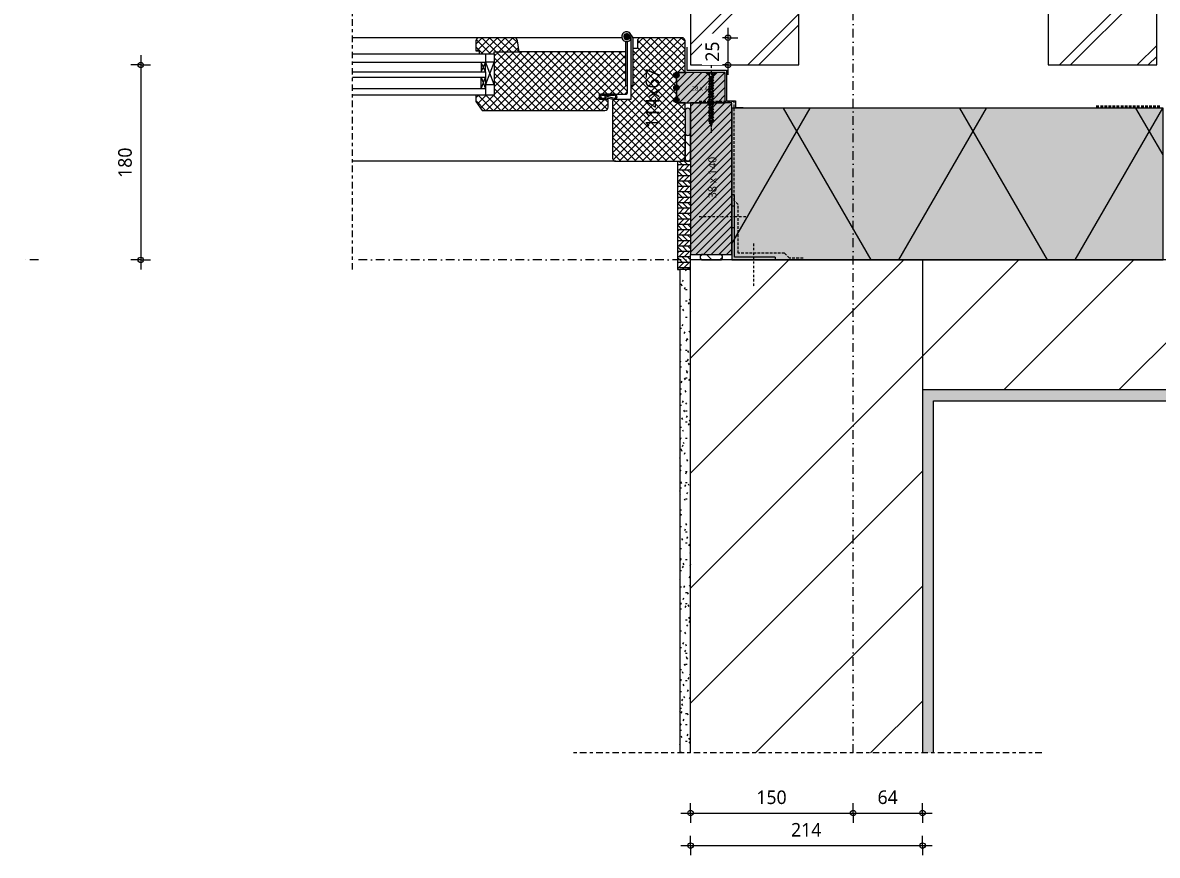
# Model space of a CAD drawing. Header units: millimetres. Extents: x -435 to 27166, y -19117 to 26500.
# Drawn here: x 1599 to 2645, y 10878 to 11646 of the extents above; entities that cross this region are included whole.
import ezdxf

# ---------------------------------------------------------------- set-up
doc = ezdxf.new("R2010")
doc.units = ezdxf.units.MM
for name, pattern in [('MV_center', [15, 6, -3, 3, -3]), ('MV_hartlijn_staal', [6.6, 5, -0.8, 0, -0.8]), ('MV_hidden', [3.75, 2.5, -1.25]), ('MV_stramien', [16, 8, -4, 0, -4]), ('Streep-stip _ detail', [4, 2, -1, 0, -1])]:
    doc.linetypes.add(name, pattern=pattern)
for name, color, linetype, lineweight in [('A-ANNO-DIMS', 211, 'Continuous', 13), ('A-ANNO-DIMS-5', 211, 'Continuous', 13), ('A-ANNO-NOTE', 131, 'Continuous', 18), ('A-DETL', 90, 'Continuous', 13), ('A-DETL-GENF', 92, 'Continuous', 18), ('A-DETL-MEDM', 33, 'Continuous', 18), ('G-ANNO-TEXT', 231, 'Continuous', 13)]:
    doc.layers.add(name, color=color, linetype=linetype, lineweight=lineweight)
doc.styles.add('Segoe UI', font='segoeui.ttf', dxfattribs={"height": 7.5})
doc.styles.add('Segoe UI_1', font='segoeui.ttf', dxfattribs={"height": 4})
doc.styles.add('Segoe UI_3', font='segoeui.ttf', dxfattribs={"height": 12.5})
doc.dimstyles.new('2_5_mm', dxfattribs={"dimscale": 304.8, "dimtxt": 13.092049, "dimasz": 0.016404, "dimexe": 0.029528, "dimexo": 0.0625, "dimgap": 0.014764, "dimtad": 1, "dimdec": 0, "dimzin": 0, "dimdsep": 46, "dimtxsty": 'Segoe UI_3', "dimblk1": 'DOTBLANK', "dimblk2": 'DOTBLANK', "dimsah": 1, "dimcen": 0.09, "dimdle": 0.029528, "dimazin": 0, "dimtfac": 1, "dimtdec": 4, "dimtix": 1, "dimtmove": 0, "dimatfit": 3, "dimfxl": 0.029528, "dimfxlon": 1, "dimtvp": 1, "dimtfill": 1, "dimtolj": 1, "dimtzin": 0, "dimarcsym": 2})
pattern_1 = [(45, (0, 0), (-53.033, 53.033), [])]
pattern_2 = [(45, (0, 0), (-10.606602, 10.606602), []), (135, (0, 0), (-10.606602, -10.606602), [])]
pattern_3 = [(45, (0, 0), (-3.535534, 3.535534), []), (135, (0, 0), (-3.535534, -3.535534), [])]
pattern_4 = [(0, (0, 0), (20.32, 5.08), [1.676, -13.564, 1.676, -13.564, -81.28]), (0, (0, 0), (20.32, 5.08), [-30.48, 1.676, -28.804, 1.676, -13.564, -35.56]), (0, (0, 0), (20.32, 5.08), [-76.2, 1.676, -8.484, 1.676, -23.724]), (120, (7.62, 2.54), (-14.559409, 15.0576362), [1.676, -13.564, 1.676, -13.564, -81.28]), (120, (7.62, 2.54), (-14.559409, 15.0576362), [-30.48, 1.676, -28.804, 1.676, -13.564, -35.56]), (120, (7.62, 2.54), (-14.559409, 15.0576362), [-76.2, 1.676, -8.484, 1.676, -23.724]), (240, (10.16, 12.7), (-5.760591, -20.1376362), [1.676, -13.564, 1.676, -13.564, -81.28]), (240, (10.16, 12.7), (-5.760591, -20.1376362), [-30.48, 1.676, -28.804, 1.676, -13.564, -35.56]), (240, (10.16, 12.7), (-5.760591, -20.1376362), [-76.2, 1.676, -8.484, 1.676, -23.724])]

# ---------------------------------------------------------------- blocks, each defined once
blk = doc.blocks.new('42 isolatie - Type 1-3762234-Details Appartement')
at = {"layer": 'A-DETL-GENF'}
blk.add_hatch(color=256, dxfattribs=at).paths.add_polyline_path([(398.1, 0.8), (398.1, 140.8), (0.3, 140.8), (0.3, 0.8), (202.5, 0.8)])
at = {"layer": 'A-DETL-GENF', "lineweight": 13}
h = blk.add_hatch(dxfattribs=at)
h.set_pattern_fill('FP_8', color=256, style=0, pattern_type=2)
h.set_pattern_definition([(60, (-857.8, 704), (-121.936, 70.4), []), (120, (-857.8, 704), (-121.936, -70.4), [])])
h.paths.add_polyline_path([(398.1, 0.8), (398.1, 140.8), (0.3, 140.8), (0.3, 0.8), (202.5, 0.8)])
at = {"layer": 'A-DETL-GENF'}
for p, q in [((398.1, 140.8), (0.3, 140.8)), ((0.3, 140.8), (0.3, 5.8)), ((398.1, 140.8), (0.3, 140.8)), ((398.1, 0.8), (398.1, 140.8)), ((398.1, 0.8), (398.1, 140.8)), ((0.3, 5.8), (0.3, 0.8)), ((0.3, 5.8), (0.3, 0.8)), ((0.3, 0.8), (398.1, 0.8))]:
    blk.add_line(p, q, dxfattribs=at)
blk = doc.blocks.new('00 hout_rechthoekig_sls - SLS 38x140-V27-Details Appartement')
at = {"layer": 'A-DETL-GENF', "lineweight": 13}
blk.add_hatch(color=256, dxfattribs=at).paths.add_polyline_path([(0, 35), (0, 0), (140, 0), (140, 38), (0, 38)])
at = {"layer": 'A-DETL-MEDM', "lineweight": 13}
h = blk.add_hatch(dxfattribs=at)
h.set_pattern_fill('FP_46', color=256, style=0, pattern_type=2)
h.set_pattern_definition([(315, (-11431.965, 2252.616), (3.535534, 3.535534), [])])
h.paths.add_polyline_path([(0, 35), (0, 0), (140, 0), (140, 38), (0, 38)])
at = {"layer": 'A-DETL-MEDM'}
for p, q in [((112.4, 38), (0, 38)), ((0, 38), (0, 0)), ((112.4, 38), (0, 38)), ((132.4, 38), (112.4, 38)), ((132.4, 38), (112.4, 38)), ((140, 38), (132.4, 38)), ((140, 38), (132.4, 38)), ((140, 6), (140, 38)), ((140, 6), (140, 38)), ((140, 6), (140, 38)), ((0, 0), (140, 0)), ((140, 0), (140, 6)), ((140, 0), (140, 6)), ((140, 0), (140, 6))]:
    blk.add_line(p, q, dxfattribs=at)
blk = doc.blocks.new('00 hout_rechthoekig_sls - Vuren 28x45-V28-Details Appartement')
at = {"layer": 'A-DETL-GENF', "lineweight": 13}
blk.add_hatch(color=256, dxfattribs=at).paths.add_polyline_path([(8, 0), (45, 0), (45, 28), (0, 28), (0.7, 27.9), (1.3, 27.7), (1.8, 27.3), (2.2, 26.8), (2.4, 26.1), (2.5, 25.5), (2.4, 24.9), (2.2, 24.3), (1.8, 23.7), (1.3, 23.3), (0.7, 23.1), (0, 23), (0, 16.5), (0.7, 16.5), (1.3, 16.2), (1.8, 15.8), (2.2, 15.3), (2.4, 14.7), (2.5, 14), (2.4, 13.4), (2.2, 12.8), (1.8, 12.3), (1.3, 11.9), (0.7, 11.6), (0, 11.5), (0, 5.1), (0.7, 5), (1.3, 4.8), (1.8, 4.4), (2.2, 3.8), (2.4, 3.2), (2.5, 2.6), (2.4, 1.9), (2.2, 1.3), (1.8, 0.8), (1.3, 0.4), (0.7, 0.2), (0, 0.1), (0, 0), (5, 0)])
at = {"layer": 'A-DETL-MEDM', "lineweight": 13}
h = blk.add_hatch(dxfattribs=at)
h.set_pattern_fill('FP_47', color=256, style=0, pattern_type=2)
h.set_pattern_definition([(45, (-2201.616, -11571.965), (-3.535534, 3.535534), [])])
h.paths.add_polyline_path([(8, 0), (45, 0), (45, 28), (0, 28), (0.7, 27.9), (1.3, 27.7), (1.8, 27.3), (2.2, 26.8), (2.4, 26.1), (2.5, 25.5), (2.4, 24.9), (2.2, 24.3), (1.8, 23.7), (1.3, 23.3), (0.7, 23.1), (0, 23), (0, 16.5), (0.7, 16.5), (1.3, 16.2), (1.8, 15.8), (2.2, 15.3), (2.4, 14.7), (2.5, 14), (2.4, 13.4), (2.2, 12.8), (1.8, 12.3), (1.3, 11.9), (0.7, 11.6), (0, 11.5), (0, 5.1), (0.7, 5), (1.3, 4.8), (1.8, 4.4), (2.2, 3.8), (2.4, 3.2), (2.5, 2.6), (2.4, 1.9), (2.2, 1.3), (1.8, 0.8), (1.3, 0.4), (0.7, 0.2), (0, 0.1), (0, 0), (5, 0)])
at = {"layer": 'A-DETL-MEDM'}
for p, q in [((8, 28), (0, 28)), ((8, 28), (0, 28)), ((0, 23), (0, 16.5)), ((45, 28), (8, 28)), ((45, 28), (8, 28)), ((45, 0), (45, 28)), ((45, 0), (45, 28)), ((45, 0), (45, 28)), ((0, 11.5), (0, 5.1)), ((0, 0.1), (0, 0)), ((0, 0), (8, 0)), ((8, 0), (45, 0))]:
    blk.add_line(p, q, dxfattribs=at)
blk = doc.blocks.new('28 schroeven 2D - Verzonken schroef 5_0x50mm-3138919-Details Appartement')
at = {"layer": 'A-DETL-GENF', "lineweight": 5}
for p, q in [((-4.9, 0), (4.9, 0)), ((-2, -2.4), (-4.9, 0)), ((4.9, 0), (2, -2.4)), ((-4.5, -0.3), (4.5, -0.3)), ((2.5, -4.7), (-2.5, -5.9)), ((-2.5, -5.9), (-1.8, -5.3)), ((2.5, -7.2), (-2.5, -8.3)), ((-2.5, -8.3), (-1.8, -7.7)), ((2.5, -9.6), (-2.5, -10.8)), ((-2.5, -10.8), (-1.8, -10.1)), ((-1.5, -4), (1.5, -3.3)), ((-1.5, -3.6), (-1.5, -45)), ((1.5, -45), (1.5, -3.6)), ((1.8, -5.4), (2.5, -4.7)), ((1.8, -7.8), (2.5, -7.2)), ((1.8, -10.2), (2.5, -9.6)), ((2.5, -12), (-2.5, -13.2)), ((-2.5, -13.2), (-1.8, -12.6)), ((2.5, -14.5), (-2.5, -15.6)), ((-2.5, -15.6), (-1.8, -15)), ((2.5, -16.9), (-2.5, -18.1)), ((-2.5, -18.1), (-1.8, -17.4)), ((2.5, -19.4), (-2.5, -20.5)), ((-2.5, -20.5), (-1.8, -19.9)), ((1.8, -12.7), (2.5, -12)), ((1.8, -15.1), (2.5, -14.5)), ((1.8, -17.6), (2.5, -16.9)), ((1.8, -20), (2.5, -19.4)), ((2.5, -21.8), (-2.5, -23)), ((-2.5, -23), (-1.8, -22.3)), ((2.5, -24.2), (-2.5, -25.4)), ((-2.5, -25.4), (-1.8, -24.8)), ((2.5, -26.7), (-2.5, -27.8)), ((-2.5, -27.8), (-1.8, -27.2)), ((2.5, -29.1), (-2.5, -30.3)), ((-2.5, -30.3), (-1.8, -29.6)), ((1.8, -22.4), (2.5, -21.8)), ((1.8, -24.9), (2.5, -24.2)), ((1.8, -27.3), (2.5, -26.7)), ((1.8, -29.7), (2.5, -29.1)), ((2.5, -31.5), (-2.5, -32.7)), ((-2.5, -32.7), (-1.8, -32.1)), ((2.5, -34), (-2.5, -35.1)), ((-2.5, -35.1), (-1.8, -34.5)), ((2.5, -36.4), (-2.5, -37.6)), ((-2.5, -37.6), (-1.8, -36.9)), ((2.5, -38.9), (-2.5, -40)), ((-2.5, -40), (-1.8, -39.4)), ((2.5, -41.3), (-2.5, -42.5)), ((-2.5, -42.5), (-1.8, -41.8)), ((1.8, -32.2), (2.5, -31.5)), ((1.8, -34.6), (2.5, -34)), ((1.8, -37.1), (2.5, -36.4)), ((1.8, -39.5), (2.5, -38.9)), ((1.8, -41.9), (2.5, -41.3)), ((2.5, -43.7), (-2.5, -44.9)), ((-2.5, -44.9), (-1.8, -44.3)), ((1.8, -45.8), (-1.8, -46.7)), ((-1.8, -46.7), (-1, -46)), ((-1.5, -45), (0, -50)), ((-1, -48.7), (-0.3, -48.1)), ((1, -48.2), (-1, -48.7)), ((0, -50), (1.5, -45)), ((0.3, -48.9), (1, -48.2)), ((1, -46.5), (1.8, -45.8)), ((1.8, -44.4), (2.5, -43.7))]:
    blk.add_line(p, q, dxfattribs=at)
at = {"layer": 'A-DETL-GENF'}
for p, q in [((-1.5, -3.6), (-1.5, 0)), ((1.5, -3.6), (1.5, 0))]:
    blk.add_line(p, q, dxfattribs=at)
at = {"layer": 'A-DETL-GENF', "linetype": 'MV_hartlijn_staal', "lineweight": 13}
blk.add_line((0, 9.1), (0, -55.9), dxfattribs=at)
at = {"layer": 'A-DETL-GENF', "lineweight": 5}
for centre, start, end in [((-3, -3.6), 360, 50), ((3, -3.6), 130, 180)]:
    blk.add_arc(centre, 1.5, start, end, dxfattribs=at)
for points in [[(-2.5, -5.9), (-1.8, -6.2), (1.8, -5.4)], [(-2.5, -8.3), (-1.8, -8.6), (1.8, -7.8)], [(-2.5, -10.8), (-1.8, -11.1), (1.8, -10.2)], [(-1.8, -5.3), (2.2, -4.5), (2.5, -4.7)], [(-1.8, -7.7), (2.2, -6.9), (2.5, -7.2)], [(-1.8, -10.1), (2.2, -9.3), (2.5, -9.6)], [(-2.5, -13.2), (-1.8, -13.5), (1.8, -12.7)], [(-2.5, -15.6), (-1.8, -15.9), (1.8, -15.1)], [(-2.5, -18.1), (-1.8, -18.4), (1.8, -17.6)], [(-2.5, -20.5), (-1.8, -20.8), (1.8, -20)], [(-1.8, -12.6), (2.2, -11.8), (2.5, -12)], [(-1.8, -15), (2.2, -14.2), (2.5, -14.5)], [(-1.8, -17.4), (2.2, -16.6), (2.5, -16.9)], [(-1.8, -19.9), (2.2, -19.1), (2.5, -19.4)], [(-2.5, -23), (-1.8, -23.3), (1.8, -22.4)], [(-2.5, -25.4), (-1.8, -25.7), (1.8, -24.9)], [(-2.5, -27.8), (-1.8, -28.1), (1.8, -27.3)], [(-2.5, -30.3), (-1.8, -30.6), (1.8, -29.7)], [(-1.8, -22.3), (2.2, -21.5), (2.5, -21.8)], [(-1.8, -24.8), (2.2, -24), (2.5, -24.2)], [(-1.8, -27.2), (2.2, -26.4), (2.5, -26.7)], [(-1.8, -29.6), (2.2, -28.8), (2.5, -29.1)], [(-2.5, -32.7), (-1.8, -33), (1.8, -32.2)], [(-2.5, -35.1), (-1.8, -35.4), (1.8, -34.6)], [(-2.5, -37.6), (-1.8, -37.9), (1.8, -37.1)], [(-2.5, -40), (-1.8, -40.3), (1.8, -39.5)], [(-1.8, -32.1), (2.2, -31.3), (2.5, -31.5)], [(-1.8, -34.5), (2.2, -33.7), (2.5, -34)], [(-1.8, -36.9), (2.2, -36.1), (2.5, -36.4)], [(-1.8, -39.4), (2.2, -38.6), (2.5, -38.9)], [(-1.8, -41.8), (2.2, -41), (2.5, -41.3)], [(-2.5, -42.5), (-1.8, -42.8), (1.8, -41.9)], [(-2.5, -44.9), (-1.8, -45.2), (1.8, -44.4)], [(-1.8, -44.3), (2.2, -43.5), (2.5, -43.7)], [(-1.8, -46.7), (-1.3, -46.9), (1, -46.5)], [(-1, -46), (1.6, -45.6), (1.8, -45.8)], [(-1, -48.7), (-0.8, -48.8), (0.3, -48.9)], [(-0.3, -48.1), (1, -48.1), (1, -48.2)]]:
    blk.add_open_spline(points, degree=2, dxfattribs=at)
blk = doc.blocks.new('30_L-anker - 60x40-3126459-Details Appartement')
at = {"layer": 'A-DETL-GENF'}
for p, q in [((2.5, 60), (0, 60)), ((0, 60), (0, 0)), ((2.5, 2.5), (2.5, 60)), ((0, 50), (2.5, 50)), ((0, 30), (2.5, 30)), ((40, 0), (0, 0)), ((40, 2.5), (2.5, 2.5)), ((40, 2.5), (40, 0))]:
    blk.add_line(p, q, dxfattribs=at)
at = {"layer": 'A-DETL-GENF', "linetype": 'Streep-stip _ detail', "lineweight": 13}
for p, q in [((-30, 40), (15, 40)), ((20, 15), (20, -25))]:
    blk.add_line(p, q, dxfattribs=at)
blk = doc.blocks.new('31 driedubbel_glas - HR___-3167769-Details Appartement')
at = {"layer": 'A-DETL-GENF', "lineweight": 13}
for p, q in [((17.3, 38), (134, 38)), ((140, 38), (140, 30)), ((140, 30), (17.3, 30)), ((17.3, 21.5), (140, 21.5)), ((140, 30), (136, 30)), ((140, 21.5), (136, 30)), ((136, 21.5), (140, 30)), ((136, 30), (136, 21.5)), ((140, 21.5), (140, 30)), ((140, 21.5), (140, 0)), ((17.3, 16.5), (140, 16.5)), ((136, 6), (136, 16.5)), ((136, 16.5), (140, 6)), ((136, 6), (140, 16.5)), ((140, 6), (17.3, 6)), ((140, 0), (17.3, 0))]:
    blk.add_line(p, q, dxfattribs=at)
blk = doc.blocks.new('Repeating Detail - 00 g lijmbolletje s e-V29-Details Appartement')
at = {"layer": 'A-DETL-GENF'}
for points in [[(-25.4, 0), (-25.3, 0.6), (-25.1, 1.3), (-24.7, 1.8), (-24.2, 2.2), (-23.6, 2.4), (-22.9, 2.5), (-22.3, 2.4), (-21.7, 2.2), (-21.1, 1.8), (-20.7, 1.3), (-20.5, 0.6), (-20.4, 0), (-20.5, -0.6), (-20.7, -1.2), (-21.1, -1.8), (-21.7, -2.2), (-22.3, -2.4), (-22.9, -2.5), (-23.6, -2.4), (-24.2, -2.2), (-24.7, -1.8), (-25.1, -1.2), (-25.3, -0.6)], [(-14, 0), (-13.9, 0.6), (-13.6, 1.3), (-13.2, 1.8), (-12.7, 2.2), (-12.1, 2.4), (-11.5, 2.5), (-10.8, 2.4), (-10.2, 2.2), (-9.7, 1.8), (-9.3, 1.3), (-9, 0.6), (-9, 0), (-9, -0.6), (-9.3, -1.2), (-9.7, -1.8), (-10.2, -2.2), (-10.8, -2.4), (-11.5, -2.5), (-12.1, -2.4), (-12.7, -2.2), (-13.2, -1.8), (-13.6, -1.2), (-13.9, -0.6)], [(-2.5, 0), (-2.4, 0.6), (-2.2, 1.3), (-1.8, 1.8), (-1.2, 2.2), (-0.6, 2.4), (0, 2.5), (0.6, 2.4), (1.3, 2.2), (1.8, 1.8), (2.2, 1.3), (2.4, 0.6), (2.5, 0), (2.4, -0.6), (2.2, -1.2), (1.8, -1.8), (1.3, -2.2), (0.6, -2.4), (0, -2.5), (-0.6, -2.4), (-1.2, -2.2), (-1.8, -1.8), (-2.2, -1.2), (-2.4, -0.6)]]:
    blk.add_hatch(color=256, dxfattribs=at).paths.add_polyline_path(points)
for centre, start, end in [((-22.9, 0), 360, 180), ((-11.5, 0), 360, 180), ((0, 0), 360, 180), ((0, 0), 180, 360), ((-22.9, 0), 180, 360), ((-11.5, 0), 180, 360)]:
    blk.add_arc(centre, 2.5, start, end, dxfattribs=at)
blk = doc.blocks.new('NLRS_00_DI_maskeer - Type 1-4234652-Details Appartement')
at = {"layer": 'A-DETL-GENF', "linetype": 'MV_center'}
blk.add_line((214, 0), (-100, 0), dxfattribs=at)
blk = doc.blocks.new('NLRS_00_DI_maskeer - Type 1-4234811-Details Appartement')
at = {"layer": 'A-DETL-GENF', "linetype": 'MV_center'}
blk.add_line((334, 0), (-100, 0), dxfattribs=at)
blk = doc.blocks.new('DIMBLOCK149-Details Appartement')
at = {"layer": 'A-ANNO-DIMS-5'}
for p, q in [((2214.6, 10886.6), (2214.6, 10895.6)), ((2428.6, 10886.6), (2428.6, 10895.6)), ((2205.6, 10886.6), (2437.6, 10886.6)), ((2214.6, 10886.6), (2214.6, 10877.6)), ((2428.6, 10886.6), (2428.6, 10877.6))]:
    blk.add_line(p, q, dxfattribs=at)
for centre in [(2214.6, 10886.6), (2428.6, 10886.6)]:
    blk.add_circle(centre, 2.5, dxfattribs=at)
at = {"layer": 'A-ANNO-DIMS-5', "color": 0, "insert": (2307.3, 10907.4), "char_height": 12.5, "width": 34.277, "attachment_point": 1, "line_spacing_factor": 1.142579, "style": 'Segoe UI_3', "bg_fill": 3, "box_fill_scale": 1.25, "bg_fill_color": 9, "bg_fill_true_color": 13158600, "bg_fill_transparency": 0}
blk.add_mtext('214', dxfattribs=at)
blk = doc.blocks.new('_DotBlank')
at = {"color": 0, "linetype": 'ByBlock', "lineweight": -2}
blk.add_line((-0.5, 0), (-1, 0), dxfattribs=at)
blk.add_circle((0, 0), 0.5, dxfattribs=at)
blk = doc.blocks.new('DIMBLOCK150-Details Appartement')
at = {"layer": 'A-ANNO-DIMS-5'}
for p, q in [((1707.5, 11606.9), (1698.5, 11606.9)), ((1707.5, 11615.9), (1707.5, 11418)), ((1707.5, 11606.9), (1716.5, 11606.9)), ((1707.5, 11427), (1698.5, 11427)), ((1707.5, 11427), (1716.5, 11427))]:
    blk.add_line(p, q, dxfattribs=at)
for centre in [(1707.5, 11606.9), (1707.5, 11427)]:
    blk.add_circle(centre, 2.5, dxfattribs=at)
at = {"layer": 'A-ANNO-DIMS-5', "color": 0, "insert": (1686.7, 11502.7), "char_height": 12.5, "width": 34.277, "attachment_point": 1, "rotation": 90, "line_spacing_factor": 1.142579, "style": 'Segoe UI_3', "bg_fill": 3, "box_fill_scale": 1.25, "bg_fill_color": 9, "bg_fill_true_color": 13158600, "bg_fill_transparency": 0}
blk.add_mtext('180', dxfattribs=at)
blk = doc.blocks.new('DIMBLOCK151-Details Appartement')
at = {"layer": 'A-ANNO-DIMS-5'}
for p, q in [((2249.2, 11597.9), (2249.2, 11641)), ((2249.2, 11632), (2240.2, 11632)), ((2249.2, 11632), (2258.2, 11632)), ((2249.2, 11606.9), (2240.2, 11606.9)), ((2249.2, 11606.9), (2258.2, 11606.9))]:
    blk.add_line(p, q, dxfattribs=at)
for centre in [(2249.2, 11632), (2249.2, 11606.9)]:
    blk.add_circle(centre, 2.5, dxfattribs=at)
at = {"layer": 'A-ANNO-DIMS-5', "color": 0, "insert": (2228.4, 11609.9), "char_height": 12.5, "width": 22.852, "attachment_point": 1, "rotation": 90, "line_spacing_factor": 1.142579, "style": 'Segoe UI_3', "bg_fill": 3, "box_fill_scale": 1.25, "bg_fill_color": 9, "bg_fill_true_color": 13158600, "bg_fill_transparency": 0}
blk.add_mtext('25', dxfattribs=at)
blk = doc.blocks.new('DIMBLOCK154-Details Appartement')
at = {"layer": 'A-ANNO-DIMS-5'}
for p, q in [((2205.6, 10916.6), (2364.6, 10916.6)), ((2214.6, 10916.6), (2214.6, 10925.6)), ((2214.6, 10916.6), (2214.6, 10907.6)), ((2364.6, 10916.6), (2364.6, 10925.6)), ((2364.6, 10916.6), (2364.6, 10907.6))]:
    blk.add_line(p, q, dxfattribs=at)
for centre in [(2214.6, 10916.6), (2364.6, 10916.6)]:
    blk.add_circle(centre, 2.5, dxfattribs=at)
at = {"layer": 'A-ANNO-DIMS-5', "color": 0, "insert": (2275.3, 10937.4), "char_height": 12.5, "width": 34.277, "attachment_point": 1, "line_spacing_factor": 1.142579, "style": 'Segoe UI_3', "bg_fill": 3, "box_fill_scale": 1.25, "bg_fill_color": 9, "bg_fill_true_color": 13158600, "bg_fill_transparency": 0}
blk.add_mtext('150', dxfattribs=at)
blk = doc.blocks.new('DIMBLOCK155-Details Appartement')
at = {"layer": 'A-ANNO-DIMS-5'}
for p, q in [((2364.6, 10916.6), (2364.6, 10925.6)), ((2364.6, 10916.6), (2437.6, 10916.6)), ((2364.6, 10916.6), (2364.6, 10907.6)), ((2428.6, 10916.6), (2428.6, 10925.6)), ((2428.6, 10916.6), (2428.6, 10907.6))]:
    blk.add_line(p, q, dxfattribs=at)
for centre in [(2364.6, 10916.6), (2428.6, 10916.6)]:
    blk.add_circle(centre, 2.5, dxfattribs=at)
at = {"layer": 'A-ANNO-DIMS-5', "color": 0, "insert": (2387.1, 10937.4), "char_height": 12.5, "width": 22.852, "attachment_point": 1, "line_spacing_factor": 1.142579, "style": 'Segoe UI_3', "bg_fill": 3, "box_fill_scale": 1.25, "bg_fill_color": 9, "bg_fill_true_color": 13158600, "bg_fill_transparency": 0}
blk.add_mtext('64', dxfattribs=at)

msp = doc.modelspace()

# ---------------------------------------------------------------- hatches: boundary and pattern name
at = {"layer": 'A-DETL-GENF', "lineweight": 13}
h = msp.add_hatch(dxfattribs=at)
h.set_pattern_fill('FP_10', color=57, style=0, pattern_type=2)
h.set_pattern_definition([(45, (0, 0), (-35.92102, 35.92102), []), (45, (10.16, 0), (-35.92102, 35.92102), [])])
h.paths.add_polyline_path([(2314.6, 11606.9), (2314.6, 11937), (2544.6, 11937), (2544.6, 11606.9), (2644.6, 11606.9), (2644.6, 12037), (2214.6, 12037), (2214.6, 11606.9), (2217.6, 11606.9)])
at = {"layer": 'A-DETL-GENF'}
for color, points in [(8, [(2161.6, 11587.9), (2161.6, 11632), (2158.2, 11636.9), (2157, 11637.4), (2155.7, 11637.6), (2154.7, 11637.5), (2153.6, 11637.1), (2152.6, 11636.4), (2151.9, 11635.5), (2151.3, 11634.4), (2151.1, 11633.2), (2151.2, 11632), (2151.6, 11630.9), (2152.2, 11629.9), (2153.1, 11629.1), (2154.4, 11628.5), (2155.4, 11628.3), (2156.6, 11628.4), (2157.7, 11628.8), (2158.7, 11629.4), (2159.5, 11630.3), (2157.9, 11631.5), (2157.4, 11631), (2156.9, 11630.6), (2156.2, 11630.4), (2155.6, 11630.3), (2154.9, 11630.5), (2154.3, 11630.7), (2153.8, 11631.2), (2153.4, 11631.7), (2153.2, 11632.3), (2153.1, 11633), (2153.2, 11633.6), (2153.5, 11634.3), (2153.9, 11634.8), (2154.4, 11635.2), (2155, 11635.5), (2155.7, 11635.6), (2156.4, 11635.5), (2157, 11635.2), (2157.7, 11634.6), (2158, 11634.3), (2159.6, 11632), (2159.6, 11587.9)]), (8, [(2155.7, 11630.3), (2156.4, 11630.4), (2157, 11630.7), (2157.6, 11631.1), (2158, 11631.6), (2158.3, 11632.3), (2158.3, 11633), (2158.3, 11633.6), (2158, 11634.3), (2157.6, 11634.8), (2157, 11635.2), (2156.4, 11635.5), (2155.7, 11635.6), (2155, 11635.5), (2154.4, 11635.2), (2153.9, 11634.8), (2153.5, 11634.3), (2153.2, 11633.6), (2153.1, 11633), (2153.2, 11632.3), (2153.5, 11631.6), (2153.9, 11631.1), (2154.4, 11630.7), (2155, 11630.4)]), (8, [(2154.6, 11587.9), (2156.6, 11588), (2156.6, 11628.4), (2155.4, 11628.3), (2154.6, 11628.5), (2154.6, 11588)]), (7, [(2212.1, 11541.9), (2212.8, 11542), (2213.4, 11542.2), (2213.9, 11542.6), (2214.3, 11543.1), (2214.5, 11543.7), (2214.6, 11544.4), (2214.6, 11564.4), (2214.5, 11565), (2214.3, 11565.6), (2213.9, 11566.1), (2213.4, 11566.5), (2212.8, 11566.8), (2212.1, 11566.9), (2211.5, 11566.8), (2210.9, 11566.5), (2210.3, 11566.1), (2210, 11565.6), (2209.7, 11565), (2209.6, 11564.4), (2209.6, 11544.4), (2209.7, 11543.7), (2210, 11543.1), (2210.3, 11542.6), (2210.9, 11542.2), (2211.5, 11542)])]:
    msp.add_hatch(color=color, dxfattribs=at).paths.add_polyline_path(points)
at = {"layer": 'A-DETL-GENF', "lineweight": 13}
h = msp.add_hatch(dxfattribs=at)
h.set_pattern_fill('FP_20', color=250, style=0, pattern_type=2)
h.set_pattern_definition(pattern_3)
h.paths.add_polyline_path([(2019.6, 11617), (2033.6, 11617), (2033.6, 11619), (2056.6, 11619), (2054.8, 11629.7), (2054.5, 11630.5), (2054, 11631.1), (2053.4, 11631.6), (2052.6, 11631.9), (2051.9, 11632), (2019.6, 11632), (2018.8, 11631.9), (2018.1, 11631.6), (2017.5, 11631.1), (2017, 11630.5), (2016.7, 11629.7), (2016.6, 11629), (2016.6, 11619.9), (2019.6, 11619.9)])
h = msp.add_hatch(dxfattribs=at)
h.set_pattern_fill('FP_20', color=250, style=0, pattern_type=2)
h.set_pattern_definition(pattern_3)
h.paths.add_polyline_path([(2206.6, 11518), (2207.4, 11518.1), (2208.1, 11518.4), (2208.7, 11518.8), (2209.2, 11519.5), (2209.5, 11520.2), (2209.6, 11521), (2209.6, 11572), (2201.6, 11572), (2201.6, 11572.1), (2201, 11572.1), (2200.4, 11572.4), (2199.9, 11572.8), (2199.5, 11573.3), (2199.2, 11573.9), (2199.1, 11574.6), (2199.2, 11575.2), (2199.5, 11575.8), (2199.9, 11576.3), (2200.4, 11576.7), (2201, 11577), (2201.6, 11577.1), (2201.6, 11583.5), (2201, 11583.6), (2200.4, 11583.8), (2199.9, 11584.2), (2199.5, 11584.8), (2199.2, 11585.4), (2199.1, 11586), (2199.2, 11586.7), (2199.5, 11587.3), (2199.9, 11587.8), (2200.4, 11588.2), (2201, 11588.4), (2201.6, 11588.5), (2201.6, 11595), (2201, 11595.1), (2200.4, 11595.3), (2199.9, 11595.7), (2199.5, 11596.2), (2199.2, 11596.8), (2199.1, 11597.5), (2199.2, 11598.1), (2199.5, 11598.7), (2199.9, 11599.2), (2200.4, 11599.6), (2201, 11599.9), (2201.6, 11600), (2209.6, 11600), (2209.6, 11629), (2209.5, 11629.7), (2209.2, 11630.5), (2208.7, 11631.1), (2208.1, 11631.6), (2207.4, 11631.9), (2206.6, 11632), (2168.6, 11632), (2167.8, 11631.9), (2167.1, 11631.6), (2166.5, 11631.1), (2166, 11630.5), (2165.7, 11629.7), (2165.6, 11629), (2165.6, 11622), (2161.6, 11622), (2161.6, 11587.9), (2159.6, 11587.9), (2159.6, 11575), (2143.7, 11574.9), (2143.4, 11574.8), (2143.1, 11574.5), (2142.8, 11574.2), (2142.7, 11573.9), (2142.6, 11573.5), (2142.6, 11521), (2142.7, 11520.2), (2143, 11519.5), (2143.5, 11518.8), (2144.1, 11518.4), (2144.8, 11518.1), (2145.6, 11518), (2201, 11518)])
h = msp.add_hatch(dxfattribs=at)
h.set_pattern_fill('FP_20', color=250, style=0, pattern_type=2)
h.set_pattern_definition(pattern_3)
h.paths.add_polyline_path([(2099, 11565), (2135.6, 11565), (2136.4, 11565.1), (2137.1, 11565.4), (2137.7, 11565.8), (2138.2, 11566.5), (2138.5, 11567.2), (2138.6, 11568), (2138.6, 11575), (2130.6, 11575), (2130.6, 11580), (2155.5, 11580), (2155.8, 11580.2), (2156.2, 11580.4), (2156.4, 11580.7), (2156.5, 11581), (2156.6, 11581.4), (2156.6, 11587.9), (2154.6, 11588), (2154.6, 11618.8), (2154.3, 11618.9), (2153.6, 11619), (2033.6, 11619), (2033.6, 11579), (2016.6, 11579), (2016.6, 11573.2), (2022.4, 11565)])
at = {"layer": 'A-DETL-GENF'}
h = msp.add_hatch(color=7, dxfattribs=at)
h.paths.add_polyline_path([(2136.6, 11575), (2136.6, 11577), (2144.3, 11575), (2145, 11575.1), (2145.6, 11575.3), (2146.1, 11575.7), (2146.5, 11576.2), (2146.7, 11576.8), (2146.8, 11577.5), (2146.7, 11578.1), (2146.5, 11578.7), (2146.1, 11579.2), (2145.6, 11579.6), (2145, 11579.9), (2144.3, 11580), (2133.1, 11580), (2132.4, 11579.9), (2131.8, 11579.6), (2131.3, 11579.2), (2130.9, 11578.7), (2130.6, 11578.1), (2130.6, 11577.5), (2130.6, 11576.8), (2130.9, 11576.2), (2131.3, 11575.7), (2131.8, 11575.3), (2132.4, 11575.1), (2133.1, 11575)])
h.paths.add_polyline_path([(2135.6, 11576), (2132.7, 11576), (2132.3, 11576.2), (2132, 11576.4), (2131.8, 11576.7), (2131.6, 11577.1), (2131.6, 11577.5), (2131.6, 11577.9), (2131.8, 11578.2), (2132, 11578.5), (2132.3, 11578.8), (2132.7, 11578.9), (2133.1, 11579), (2144.7, 11578.9), (2145.1, 11578.8), (2145.4, 11578.5), (2145.6, 11578.2), (2145.8, 11577.9), (2145.8, 11577.5), (2145.8, 11577.1), (2145.7, 11576.8), (2145.4, 11576.5), (2145.1, 11576.2), (2144.8, 11576), (2144.4, 11576), (2135.6, 11578.3)])
at = {"layer": 'A-DETL-GENF', "lineweight": 13}
h = msp.add_hatch(dxfattribs=at)
h.set_pattern_fill('FP_21', color=251, style=0, pattern_type=2)
h.set_pattern_definition(pattern_2)
h.paths.add_polyline_path([(2212.1, 11518), (2212.8, 11518.1), (2213.4, 11518.3), (2213.9, 11518.7), (2214.3, 11519.2), (2214.5, 11519.8), (2214.6, 11520.5), (2214.6, 11544.4), (2214.5, 11543.7), (2214.3, 11543.1), (2213.9, 11542.6), (2213.4, 11542.2), (2212.8, 11542), (2212.1, 11541.9), (2211.5, 11542), (2210.9, 11542.2), (2210.3, 11542.6), (2210, 11543.1), (2209.7, 11543.7), (2209.6, 11544.4), (2209.6, 11520.5), (2209.7, 11519.8), (2210, 11519.2), (2210.3, 11518.7), (2210.9, 11518.3), (2211.5, 11518.1)])
h = msp.add_hatch(dxfattribs=at)
h.set_pattern_fill('FP_11', color=254, style=0, pattern_type=2)
h.set_pattern_definition([(0, (0, 0), (0, 5), [50, 0]), (45, (0, 0), (5.0006592, 0), [7.071, -7.071]), (315, (0, 0), (5.0006592, 0), [7.071, -7.071])])
h.paths.add_polyline_path([(2204.6, 11418), (2214.6, 11418), (2214.6, 11518), (2202.6, 11518), (2202.6, 11418)])
h = msp.add_hatch(dxfattribs=at)
h.set_pattern_fill('FP_21', color=251, style=0, pattern_type=2)
h.set_pattern_definition(pattern_2)
h.paths.add_polyline_path([(2241.6, 11427), (2242.1, 11427), (2242.7, 11427.2), (2243.2, 11427.5), (2243.6, 11427.9), (2243.9, 11428.4), (2244.1, 11428.9), (2244.2, 11429.5), (2244.1, 11430), (2243.9, 11430.6), (2243.6, 11431.1), (2243.2, 11431.5), (2242.7, 11431.8), (2242.1, 11431.9), (2241.6, 11432), (2225.5, 11431.9), (2224.9, 11431.8), (2224.4, 11431.5), (2224, 11431.1), (2223.7, 11430.6), (2223.5, 11430), (2223.4, 11429.5), (2223.5, 11428.9), (2223.7, 11428.4), (2224, 11427.9), (2224.4, 11427.5), (2224.9, 11427.2), (2225.5, 11427), (2226, 11427)])
h = msp.add_hatch(dxfattribs=at)
h.set_pattern_fill('FP_17', color=254, style=0, pattern_type=2)
h.set_pattern_definition(pattern_4)
h.paths.add_polyline_path([(2214.6, 10972), (2214.6, 11418), (2204.6, 11418), (2204.6, 10972)])
h = msp.add_hatch(dxfattribs=at)
h.set_pattern_fill('FP_9', color=57, style=0, pattern_type=2)
h.set_pattern_definition(pattern_1)
h.paths.add_polyline_path([(2214.6, 10972), (2428.6, 10972), (2428.6, 11427), (2214.6, 11427), (2214.6, 11195.2)])
h = msp.add_hatch(dxfattribs=at)
h.set_pattern_fill('FP_9', color=57, style=0, pattern_type=2)
h.set_pattern_definition(pattern_1)
h.paths.add_polyline_path([(2438.6, 11307), (3158.6, 11307), (3158.6, 11427), (2428.6, 11427), (2428.6, 11307)])
h = msp.add_hatch(dxfattribs=at)
h.set_pattern_fill('FP_17', color=254, style=0, pattern_type=2)
h.set_pattern_definition(pattern_4)
h.paths.add_polyline_path([(2428.6, 10972), (2438.6, 10972), (2438.6, 11297), (3168.6, 11297), (3168.6, 11351), (3158.6, 11351), (3158.6, 11307), (2428.6, 11307), (2428.6, 11195.2)])

# ---------------------------------------------------------------- linework, layer by layer
at = {"layer": 'A-DETL', "linetype": 'MV_stramien', "lineweight": 18}
for p, q in [((2364.6, 10972), (2364.6, 12257)), ((1613.2, 11427), (1598.6, 11427)), ((3413.6, 11427), (1902.9, 11427))]:
    msp.add_line(p, q, dxfattribs=at)
at = {"layer": 'A-DETL', "lineweight": 18}
for p, q in [((2214.6, 12037), (2214.6, 11606.9)), ((2644.6, 11606.9), (2644.6, 12037)), ((2314.6, 11606.9), (2314.6, 11937)), ((2544.6, 11937), (2544.6, 11606.9)), ((2154.6, 11628.5), (2154.6, 11587.9)), ((2156.6, 11587.9), (2156.6, 11628.4)), ((2159.5, 11630.3), (2157.9, 11631.5)), ((2158, 11634.3), (2159.6, 11632)), ((2161.6, 11632), (2158.2, 11636.9)), ((2159.6, 11632), (2159.6, 11587.9)), ((2161.6, 11587.9), (2161.6, 11632)), ((2165.6, 11629), (2165.6, 11622)), ((2206.6, 11632), (2168.6, 11632)), ((2209.6, 11600), (2209.6, 11629)), ((2016.6, 11619.9), (2019.6, 11619.9)), ((2019.6, 11619.9), (2019.6, 11617)), ((2033.6, 11617), (2033.6, 11619)), ((2033.6, 11619), (2056.6, 11619)), ((2033.6, 11617), (2033.6, 11579)), ((2153.6, 11619), (2056.6, 11619)), ((2165.6, 11622), (2161.6, 11622)), ((2211.1, 11623.2), (2211.1, 11602)), ((2025.6, 11609.8), (2033.6, 11609.8)), ((2033.6, 11589), (2025.6, 11609.8)), ((2033.6, 11609.8), (2025.6, 11589)), ((2214.6, 11606.9), (2314.6, 11606.9)), ((2544.6, 11606.9), (2644.6, 11606.9)), ((2201.6, 11600), (2209.6, 11600)), ((2211.1, 11602), (2247.8, 11602)), ((2247.8, 11602), (2247.8, 11573.9)), ((2025.6, 11589), (2033.6, 11589)), ((2154.6, 11587.9), (2156.6, 11587.9)), ((2156.6, 11581.4), (2156.6, 11587.9)), ((2159.6, 11587.9), (2159.6, 11575)), ((2159.6, 11587.9), (2161.6, 11587.9)), ((2201.6, 11588.5), (2201.6, 11595)), ((2033.6, 11579), (2016.6, 11579)), ((2016.6, 11579), (2016.6, 11573.2)), ((2130.6, 11575), (2130.6, 11580)), ((2130.6, 11580), (2133.1, 11580)), ((2133.1, 11575), (2130.6, 11575)), ((2144.3, 11580), (2133.1, 11580)), ((2133.1, 11579), (2144.3, 11579)), ((2135.6, 11576), (2133.1, 11576)), ((2133.1, 11575), (2136.6, 11575)), ((2144.4, 11576), (2135.6, 11578.3)), ((2135.6, 11578.3), (2135.6, 11576)), ((2136.6, 11575), (2136.6, 11577)), ((2136.6, 11577), (2144.3, 11575)), ((2138.6, 11575), (2136.6, 11575)), ((2138.6, 11568), (2138.6, 11575)), ((2159.6, 11575), (2144.1, 11575)), ((2144.3, 11580), (2155.1, 11580)), ((2201.6, 11577.1), (2201.6, 11583.5)), ((2016.6, 11573.2), (2022.4, 11565)), ((2022.4, 11565), (2135.6, 11565)), ((2142.6, 11573.5), (2142.6, 11521)), ((2201.6, 11572), (2201.6, 11572.1)), ((2209.6, 11572), (2201.6, 11572)), ((2209.6, 11564.4), (2209.6, 11572)), ((2209.6, 11564.4), (2209.6, 11544.4)), ((2214.6, 11544.4), (2214.6, 11564.4)), ((2247.8, 11573.9), (2256.1, 11573.9)), ((2256.1, 11573.9), (2256.1, 11567.7)), ((2256.1, 11567.7), (2263.1, 11567.7)), ((2209.6, 11521), (2209.6, 11544.4)), ((2209.6, 11544.4), (2209.6, 11520.5)), ((2214.6, 11520.5), (2214.6, 11544.4)), ((2145.6, 11518), (2206.6, 11518)), ((2202.6, 11418), (2204.6, 11418)), ((2204.6, 11418), (2204.6, 10972)), ((2214.6, 11418), (2204.6, 11418)), ((2428.6, 11427), (2214.6, 11427)), ((2214.6, 10972), (2214.6, 11418)), ((3070.6, 11427), (2428.6, 11427)), ((2428.6, 11427), (2428.6, 11307)), ((2428.6, 11307), (2428.6, 10972)), ((3158.6, 11307), (2428.6, 11307)), ((2438.6, 10972), (2438.6, 11297)), ((2438.6, 11297), (3168.6, 11297))]:
    msp.add_line(p, q, dxfattribs=at)
at = {"layer": 'A-DETL'}
for p, q in [((2019.6, 11632), (1902.9, 11632)), ((2016.6, 11629), (2016.6, 11619.9)), ((2051.9, 11632), (2019.6, 11632)), ((2151.2, 11632), (2051.9, 11632)), ((2056.6, 11619), (2054.9, 11629)), ((2159.6, 11632), (2158.1, 11632)), ((2168.6, 11632), (2161.6, 11632)), ((2019.6, 11617), (2033.6, 11617)), ((2145.6, 11518), (1902.9, 11518)), ((2202.6, 11518), (2202.6, 11418)), ((2214.6, 11518), (2206.6, 11518)), ((2214.6, 11418), (2214.6, 11432)), ((2226, 11427), (2241.6, 11427))]:
    msp.add_line(p, q, dxfattribs=at)
at = {"layer": 'A-DETL', "linetype": 'MV_hidden', "lineweight": 18}
for p, q in [((2255, 11573.1), (2222.2, 11573.1)), ((2255, 11481.6), (2255, 11573.1)), ((2258.6, 11478.1), (2255, 11481.6)), ((2258.6, 11433.1), (2258.6, 11478.1)), ((2301.4, 11433.1), (2258.6, 11433.1)), ((2305.8, 11428.7), (2301.4, 11433.1)), ((2318.4, 11428.7), (2305.8, 11428.7))]:
    msp.add_line(p, q, dxfattribs=at)
at = {"layer": 'A-DETL', "linetype": 'MV_hidden', "lineweight": 25}
msp.add_line((2647.6, 11568.5), (2587.6, 11568.5), dxfattribs=at)
at = {"layer": 'A-DETL', "lineweight": 18}
for centre, radius, start, end in [((2155.7, 11633), 4.62, 57.816, 325), ((2155.7, 11633), 2.62, 0, 180), ((2155.7, 11633), 2.62, 180, 0), ((2155.7, 11633), 2.62, 120.1073, 122), ((2155.7, 11633), 2.62, 238, 239.8927), ((2155.7, 11633), 4.62, 256.1655, 268.6624), ((2155.7, 11633), 2.62, 105.0546, 107.5), ((2155.7, 11633), 2.62, 252.5, 254.9454), ((2155.7, 11633), 2.62, 89.9851, 93), ((2155.7, 11633), 2.62, 267, 270.0149), ((2155.7, 11633), 2.62, 74.8932, 78.5), ((2155.7, 11633), 2.62, 281.5, 285.1068), ((2155.7, 11633), 2.62, 59.7664, 64), ((2155.7, 11633), 2.62, 296, 300.2336), ((2155.7, 11633), 2.62, 45.3634, 49.5), ((2155.7, 11633), 2.62, 310.5, 314.6366), ((2168.6, 11629), 3, 90, 180), ((2206.6, 11629), 3, 360, 90), ((2153.6, 11616), 3, 70.4744, 90), ((2133.1, 11577.5), 2.5, 90, 270), ((2133.1, 11577.5), 1.5, 90, 270), ((2144.1, 11573.5), 1.5, 90, 180), ((2144.3, 11577.5), 2.5, 270, 90), ((2144.3, 11577.5), 1.5, 274.4022, 90), ((2155.1, 11581.5), 1.5, 270, 357), ((2135.6, 11568), 3, 270, 0), ((2212.1, 11564.4), 2.5, 0, 180), ((2212.1, 11544.4), 2.5, 180, 0), ((2212.1, 11544.4), 2.5, 180, 0), ((2145.6, 11521), 3, 180, 270), ((2206.6, 11521), 3, 270, 0), ((2212.1, 11520.5), 2.5, 180, 0)]:
    msp.add_arc(centre, radius, start, end, dxfattribs=at)
at = {"layer": 'A-DETL'}
for centre, radius, start, end in [((2019.6, 11629), 3, 90, 180), ((2051.9, 11629), 3, 0, 90), ((2225.9, 11429.5), 2.51, 87.6994, 179.9026), ((2225.9, 11429.5), 2.51, 180.0974, 272.442), ((2241.7, 11429.5), 2.51, 0.0974, 92.3006), ((2241.7, 11429.5), 2.51, 267.558, 359.9026)]:
    msp.add_arc(centre, radius, start, end, dxfattribs=at)

# ---------------------------------------------------------------- block references
at = {"layer": 'A-DETL-GENF', "linetype": 'MV_center', "rotation": 270}
msp.add_blockref('NLRS_00_DI_maskeer - Type 1-4234652-Details Appartement', (1902.9, 11632), dxfattribs=at)
at = {"layer": 'A-DETL-GENF', "lineweight": 13}
msp.add_blockref('31 driedubbel_glas - HR___-3167769-Details Appartement', (1885.6, 11579), dxfattribs=at)
at = {"layer": 'A-DETL-GENF'}
for name, p in [('28 schroeven 2D - Verzonken schroef 5_0x50mm-3138919-Details Appartement', (2233.6, 11600)), ('42 isolatie - Type 1-3762234-Details Appartement', (2252.3, 11426.2)), ('30_L-anker - 60x40-3126459-Details Appartement', (2252.6, 11427))]:
    msp.add_blockref(name, p, dxfattribs=at)
at = {"layer": 'A-DETL-GENF', "extrusion": (0, 0, -1), "rotation": 89.99999999999982}
msp.add_blockref('Repeating Detail - 00 g lijmbolletje s e-V29-Details Appartement', (-2201.6, 11597.5), dxfattribs=at)
at = {"layer": 'A-DETL-GENF', "linetype": 'MV_center'}
msp.add_blockref('NLRS_00_DI_maskeer - Type 1-4234811-Details Appartement', (2204.6, 10972), dxfattribs=at)
at = {"layer": 'A-DETL-MEDM', "lineweight": 13}
msp.add_blockref('00 hout_rechthoekig_sls - Vuren 28x45-V28-Details Appartement', (2201.6, 11572), dxfattribs=at)
at = {"layer": 'A-DETL-MEDM', "lineweight": 13, "rotation": 90.00000000000662}
msp.add_blockref('00 hout_rechthoekig_sls - SLS 38x140-V27-Details Appartement', (2252.6, 11432), dxfattribs=at)

# ---------------------------------------------------------------- texts
at = {"layer": 'A-ANNO-NOTE', "lineweight": 13, "insert": (2215.8, 11587.1), "char_height": 4, "width": 23.65, "attachment_point": 1, "style": 'Segoe UI_1'}
msp.add_mtext('28 x 45', dxfattribs=at)
at = {"layer": 'A-ANNO-NOTE', "lineweight": 13, "insert": (2231, 11483.9), "char_height": 7.5, "width": 47.3, "attachment_point": 1, "rotation": 90, "style": 'Segoe UI'}
msp.add_mtext('38 x 140', dxfattribs=at)
at = {"layer": 'G-ANNO-TEXT', "color": 7, "insert": (2173.2, 11548.6), "char_height": 12.5, "width": 67.743, "attachment_point": 1, "rotation": 90, "style": 'Segoe UI_3'}
msp.add_mtext('114x67', dxfattribs=at)

# ---------------------------------------------------------------- dimensions: what is measured, and where the dimension line sits
at = {"layer": 'A-ANNO-DIMS'}
dim = msp.add_linear_dim(base=(1707.5, 11427), p1=(1716.5, 11606.9), p2=(1716.5, 11427), angle=90, dimstyle='2_5_mm', override={"dimpost": '<>', "dimfxl": 179.954726}, dxfattribs=at)
dim.commit()
dim.dimension.update_dxf_attribs({"geometry": 'DIMBLOCK150-Details Appartement', "text_midpoint": (1696.6, 11516.9)})
dim = msp.add_linear_dim(base=(2428.6, 10886.6), p1=(2214.6, 10895.6), p2=(2428.6, 10895.6), dimstyle='2_5_mm', override={"dimpost": '<>', "dimfxl": 214}, dxfattribs=at)
dim.commit()
dim.dimension.update_dxf_attribs({"geometry": 'DIMBLOCK149-Details Appartement', "text_midpoint": (2321.6, 10897.5)})

# ---------------------------------------------------------------- next in the draw order: dimensions: what is measured, and where the dimension line sits
dim = msp.add_linear_dim(base=(2249.2, 11632), p1=(2240.2, 11606.9), p2=(2240.2, 11632), angle=90, dimstyle='2_5_mm', override={"dimpost": '<>', "dimfxl": 25.046497}, dxfattribs=at)
dim.commit()
dim.dimension.update_dxf_attribs({"geometry": 'DIMBLOCK151-Details Appartement', "text_midpoint": (2238.2, 11619.4)})
dim = msp.add_linear_dim(base=(2364.6, 10916.6), p1=(2214.6, 10925.6), p2=(2364.6, 10925.6), dimstyle='2_5_mm', override={"dimpost": '<>', "dimfxl": 150}, dxfattribs=at)
dim.commit()
dim.dimension.update_dxf_attribs({"geometry": 'DIMBLOCK154-Details Appartement', "text_midpoint": (2289.6, 10927.6)})

# ---------------------------------------------------------------- next in the draw order: dimensions: what is measured, and where the dimension line sits
dim = msp.add_linear_dim(base=(2428.6, 10916.6), p1=(2364.6, 10925.6), p2=(2428.6, 10925.6), dimstyle='2_5_mm', override={"dimpost": '<>', "dimfxl": 64}, dxfattribs=at)
dim.commit()
dim.dimension.update_dxf_attribs({"geometry": 'DIMBLOCK155-Details Appartement', "text_midpoint": (2396.6, 10927.5)})

doc.saveas('drawing.dxf')
